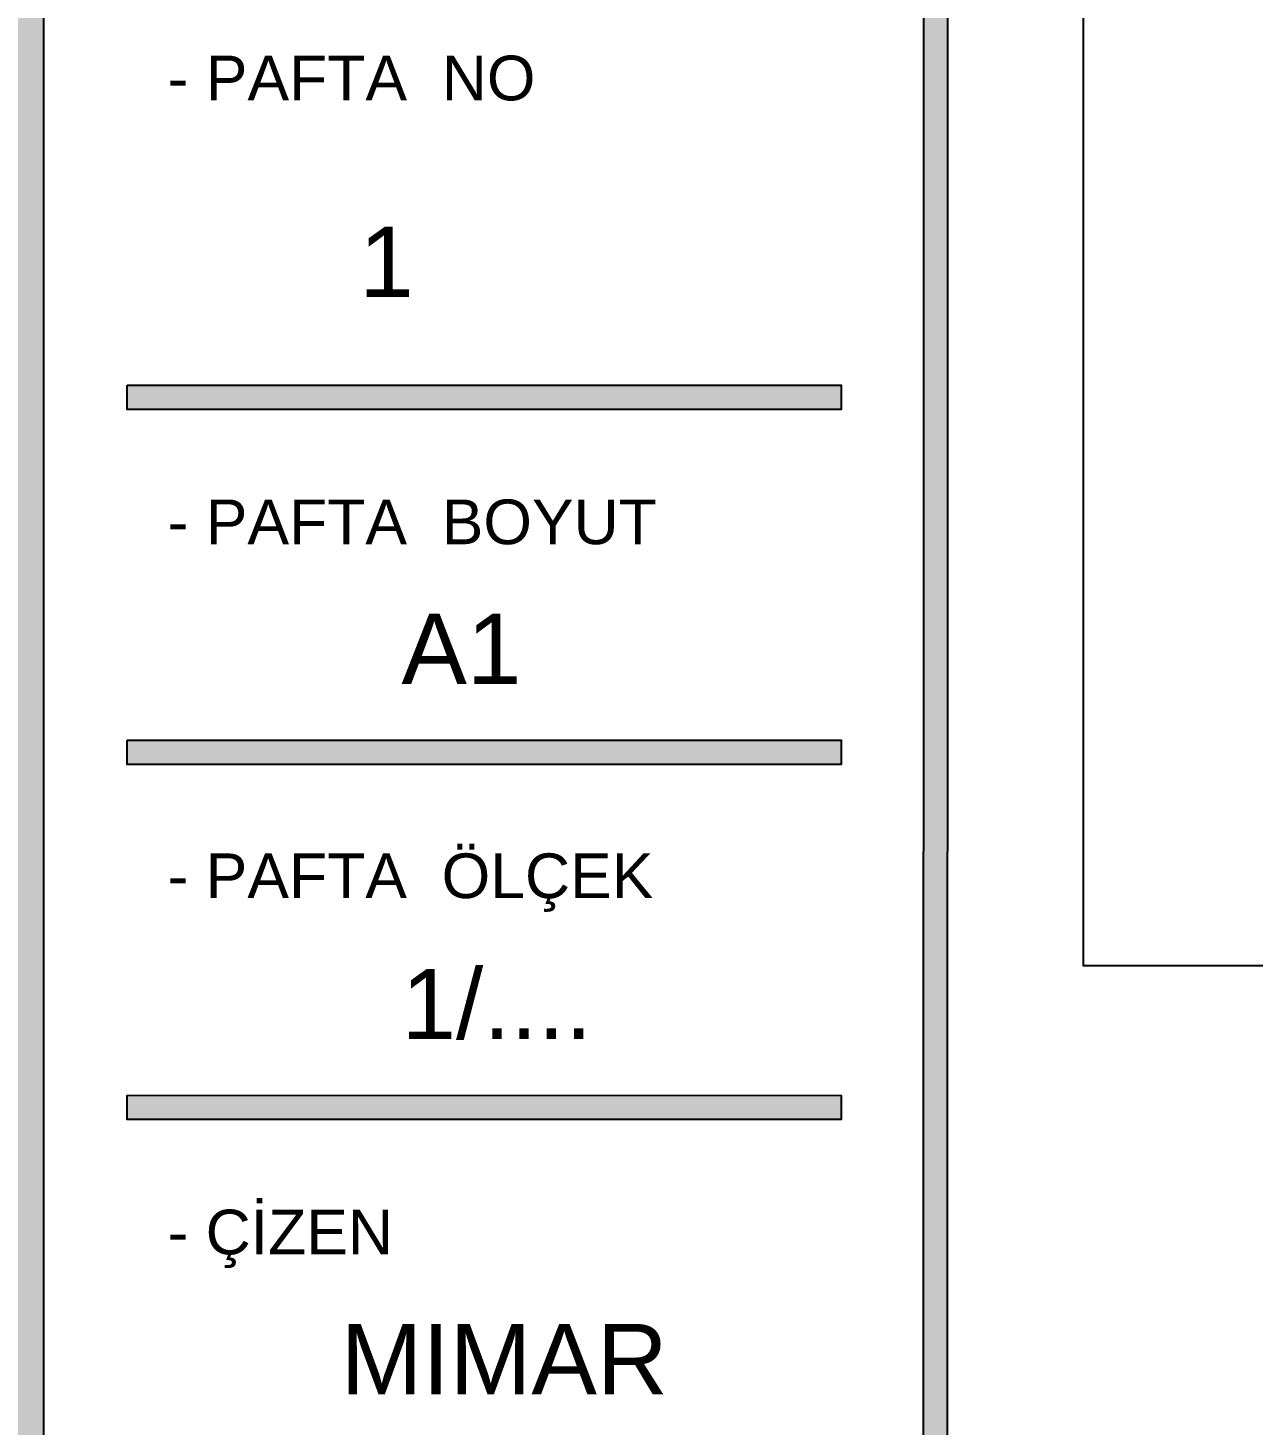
# Model space of a CAD drawing. Header units: millimetres. Extents: x 1287 to 21021, y -1522 to 4173.
# Drawn here: x 5953 to 6729, y 2344 to 3230 of the extents above; entities that cross this region are included whole.
import ezdxf

# ---------------------------------------------------------------- set-up
doc = ezdxf.new("R2010")
doc.units = ezdxf.units.MM
doc.styles.get("Standard").update_dxf_attribs({"font": 'arial.ttf'})

msp = doc.modelspace()

# ---------------------------------------------------------------- hatches: boundary and pattern name
h = msp.add_hatch(color=256)
h.dxf.hatch_style = 1
h.paths.add_polyline_path([(10598.775, 584.53), (10598.775, 4059.675), (5942.638, 4059.675), (5942.638, 584.53)])
h.paths.add_polyline_path([(5962.638, 604.53), (5962.638, 4039.675), (10578.775, 4039.675), (10578.775, 604.53)], flags=16)
h.paths.add_polyline_path([(6519.893, 778.27), (6520.667, 3865.935), (6536.057, 3865.935), (6535.283, 778.27)], flags=0)
h.paths.add_polyline_path([(6015.638, 1487.424), (6015.635, 1502.885), (6468.358, 1502.885), (6468.358, 1487.495)], flags=0)
h.paths.add_polyline_path([(6080.278, 1558.408), (6080.278, 1881.292), (6183.601, 1881.292), (6183.601, 1558.408)], flags=0)
h.paths.add_polyline_path([(6071.667, 1891.8), (6037.227, 1891.8), (6054.447, 1921.935)], flags=0)
h.paths.add_polyline_path([(6015.635, 1969.703), (6015.638, 1985.164), (6468.358, 1985.093), (6468.358, 1969.703)], flags=0)
h.paths.add_polyline_path([(6015.521, 2302.178), (6015.523, 2317.639), (6468.243, 2317.568), (6468.243, 2302.178)], flags=0)
h.paths.add_polyline_path([(6015.556, 2537.898), (6015.558, 2553.359), (6468.278, 2553.288), (6468.278, 2537.898)], flags=0)
h.paths.add_polyline_path([(6015.591, 2763.088), (6015.594, 2778.549), (6468.313, 2778.478), (6468.313, 2763.088)], flags=0)
h.paths.add_polyline_path([(6015.635, 2988.278), (6015.638, 3003.739), (6468.358, 3003.668), (6468.358, 2988.278)], flags=0)
h.paths.add_polyline_path([(6015.635, 3269.753), (6015.638, 3285.214), (6468.358, 3285.143), (6468.358, 3269.753)], flags=0)
h.paths.add_polyline_path([(6015.635, 3569.858), (6015.638, 3585.319), (6468.358, 3585.248), (6468.358, 3569.858)], flags=0)
h.paths.add_polyline_path([(6011.198, 802.859), (6502.295, 802.859), (6502.295, 1366.204), (6011.198, 1366.204)], flags=8)
h.paths.add_polyline_path([(6032.866, 1386.231), (6154.175, 1386.231), (6154.175, 1444.648), (6032.866, 1444.648)], flags=8)
h.paths.add_polyline_path([(6083.249, 2022.59), (6419.744, 2022.59), (6419.744, 2188.638), (6083.249, 2188.638)], flags=8)
h.paths.add_polyline_path([(6032.989, 3510.142), (6274.583, 3510.142), (6274.583, 3568.56), (6032.989, 3568.56)], flags=8)
h.paths.add_polyline_path([(6192.211, 1890.769), (6318.904, 1890.769), (6318.904, 1916.599), (6192.211, 1916.599)], flags=8)
h.paths.add_polyline_path([(6096.728, 1889.902), (6173.401, 1889.902), (6173.401, 1915.733), (6096.728, 1915.733)], flags=8)
h.paths.add_polyline_path([(6219.686, 3657.173), (6505.428, 3657.173), (6505.428, 3704.638), (6219.686, 3704.638)], flags=8)
h = msp.add_hatch(color=256)
h.dxf.hatch_style = 1
h.paths.add_polyline_path([(6519.893, 778.27), (6535.283, 778.27), (6536.057, 3865.935), (6520.667, 3865.935)])
h = msp.add_hatch(color=256)
h.dxf.hatch_style = 1
h.paths.add_polyline_path([(6015.638, 3003.739), (6015.635, 2988.278), (6468.358, 2988.278), (6468.358, 3003.668)])
h = msp.add_hatch(color=256)
h.dxf.hatch_style = 1
h.paths.add_polyline_path([(6015.594, 2778.549), (6015.591, 2763.088), (6468.313, 2763.088), (6468.313, 2778.478)])
h = msp.add_hatch(color=256)
h.dxf.hatch_style = 1
h.paths.add_polyline_path([(6015.558, 2553.359), (6015.556, 2537.898), (6468.278, 2537.898), (6468.278, 2553.288)])

# ---------------------------------------------------------------- linework, layer by layer
for points in [[(10578.775, 604.53), (5962.638, 604.53), (5962.638, 4039.675), (10578.775, 4039.675)], [(6621.845, 3926.358), (8130.009, 3926.358), (8130.009, 2635.49), (6621.845, 2635.49)], [(6536.057, 3865.935), (6520.667, 3865.935), (6519.893, 778.27), (6535.283, 778.27)]]:
    msp.add_lwpolyline(points, close=True)
for points in [[(6015.638, 3003.739), (6468.358, 3003.668), (6468.358, 2988.278), (6015.635, 2988.278), (6015.638, 3003.749)], [(6015.594, 2778.549), (6468.313, 2778.478), (6468.313, 2763.088), (6015.591, 2763.088), (6015.594, 2778.559)], [(6015.558, 2553.359), (6468.278, 2553.288), (6468.278, 2537.898), (6015.556, 2537.898), (6015.558, 2553.369)]]:
    msp.add_lwpolyline(points)

# ---------------------------------------------------------------- texts
at = {"lineweight": 40, "attachment_point": 1}
for s, width, heights, insert, char_height in [('- PAFTA  NO', 326.39263, [0], (6041.237, 3212.671), 28.35), ('{\\fArial|b0|i0|c162|p0;1}', 249.89263, [0], (6162.737, 3104.131), 44.55), ('- PAFTA  BOYUT', 637.69408, [103.322], (6041.193, 2931.185), 28.35), ('{\\fArial|b0|i0|c162|p0;A1}', 249.89263, [0], (6189.467, 2858.701), 44.55), ('- PAFTA  ÖLÇEK', 637.69408, [103.322], (6041.149, 2706.734), 28.35), ('{\\fArial|b0|i0|c162|p0;1/....}', 249.89263, [0], (6189.432, 2633.51), 44.55), ('- ÇİZEN', 637.69408, [103.322], (6041.114, 2480.815), 28.35), ('{\\fArial|b0|i0|c162|p0;MIMAR}', 249.89263, [0], (6150.922, 2408.32), 44.55)]:
    msp.add_mtext_dynamic_manual_height_columns(s, width=width, gutter_width=772.5, heights=heights, dxfattribs=dict(at, insert=insert, char_height=char_height))

doc.saveas('drawing.dxf')
